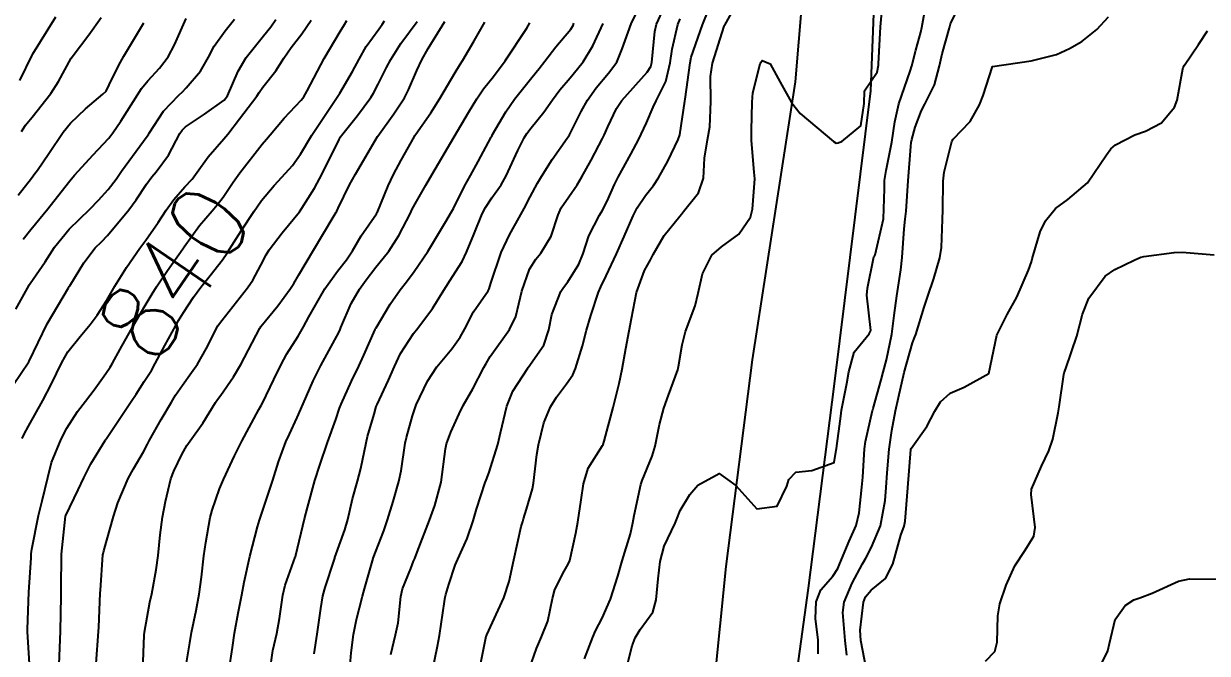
# Model space of a CAD drawing. Header units: metres. Extents: x 307586 to 320046, y 7427249 to 7434250.
# Drawn here: x 319447.1 to 319508.8, y 7427715 to 7427747.8 of the extents above; entities that cross this region are included whole.
import ezdxf
from ezdxf.enums import TextEntityAlignment as Align

# ---------------------------------------------------------------- set-up
doc = ezdxf.new("R2010")
doc.units = ezdxf.units.M
doc.header["$MEASUREMENT"] = 0
for name, color, linetype in [('Cotas', 45, 'Continuous'), ('Curvas de Nivel 1m', 11, 'Continuous'), ('Curvas de Nivel 5m', 15, 'Continuous'), ('Vias Secundárias', 230, 'Continuous')]:
    doc.layers.add(name, color=color, linetype=linetype)
doc.styles.add('Style-STANDARD', font='STANDARD.shx')

msp = doc.modelspace()

# ---------------------------------------------------------------- linework, layer by layer
at = {"layer": 'Curvas de Nivel 1m', "flags": 128}
for points, elevation in [([(319466.234, 7427714.964), (319466.491, 7427715.977), (319466.613, 7427716.602), (319466.765, 7427717.975), (319466.856, 7427718.377), (319467.275, 7427719.45), (319467.426, 7427719.823), (319467.482, 7427719.967), (319467.609, 7427720.288), (319468.26, 7427721.956), (319468.536, 7427722.731), (319468.855, 7427723.947), (319469.085, 7427725.679), (319469.138, 7427725.943), (319469.359, 7427726.555), (319469.794, 7427727.511), (319470.015, 7427727.934), (319470.507, 7427728.808), (319471.092, 7427729.923), (319471.201, 7427730.126), (319471.409, 7427730.486), (319472.422, 7427731.905), (319472.748, 7427732.585), (319473.064, 7427733.896), (319473.464, 7427735.041), (319473.79, 7427735.566), (319474.049, 7427735.884), (319474.587, 7427736.774), (319474.956, 7427737.875), (319475.121, 7427738.251), (319475.507, 7427738.817), (319475.942, 7427739.44), (319476.194, 7427739.863), (319476.67, 7427740.721), (319477.271, 7427741.853), (319477.361, 7427742.036), (319477.552, 7427742.459), (319477.996, 7427743.414), (319478.271, 7427743.84), (319479.588, 7427745.319), (319479.789, 7427745.62), (319479.842, 7427745.818), (319479.994, 7427747.432), (319480.082, 7427747.815), (319480.568, 7427748.871)], 849), ([(319473.348, 7427713.889), (319473.832, 7427715.279), (319474.097, 7427715.881), (319474.416, 7427716.704), (319474.657, 7427717.876), (319474.785, 7427718.35), (319475.274, 7427719.307), (319475.484, 7427719.664), (319475.565, 7427719.867), (319475.874, 7427721.287), (319475.98, 7427721.863), (319476.161, 7427723.021), (319476.282, 7427723.861), (319476.529, 7427724.67), (319477.261, 7427725.851), (319477.298, 7427725.907), (319477.355, 7427726.079), (319477.832, 7427727.843), (319478.136, 7427729.094), (319478.296, 7427729.837), (319478.486, 7427730.906), (319478.666, 7427731.831), (319478.784, 7427732.479), (319479.038, 7427733.826), (319479.464, 7427734.972), (319479.762, 7427735.525), (319479.908, 7427735.816), (319480.484, 7427736.809), (319481.298, 7427737.802), (319481.384, 7427737.912), (319481.497, 7427738.048), (319482.278, 7427739.022), (319482.527, 7427739.785), (319482.585, 7427740.836), (319482.746, 7427741.782), (319482.86, 7427742.474), (319482.915, 7427743.78), (319482.902, 7427745.096), (319483, 7427745.779), (319483.612, 7427747.713), (319483.628, 7427747.754), (319483.641, 7427747.77), (319484.348, 7427749.047)], 852), ([(319476.338, 7427714.742), (319476.761, 7427715.855), (319476.899, 7427716.19), (319477.243, 7427716.86), (319477.679, 7427717.844), (319478.062, 7427719.048), (319478.291, 7427719.835), (319478.726, 7427721.257), (319478.857, 7427721.827), (319478.921, 7427722.214), (319479.263, 7427723.821), (319479.335, 7427724.034), (319479.862, 7427725.301), (319480.008, 7427725.813), (319480.231, 7427726.944), (319480.463, 7427727.809), (319480.703, 7427728.487), (319481.192, 7427729.802), (319481.236, 7427729.971), (319481.416, 7427731.107), (319481.601, 7427731.797), (319482.098, 7427733.135), (319482.254, 7427733.788), (319482.484, 7427734.805), (319482.969, 7427735.778), (319483.477, 7427736.215), (319484.378, 7427736.867), (319484.977, 7427737.755), (319485.086, 7427738.167), (319485.201, 7427739.753), (319485.18, 7427740.1), (319485.031, 7427741.755), (319485.034, 7427742.272), (319485.069, 7427743.755), (319485.097, 7427744.235), (319485.487, 7427745.751), (319485.519, 7427745.825), (319485.595, 7427745.927), (319485.998, 7427745.746), (319486.528, 7427744.796), (319487.118, 7427743.735), (319487.565, 7427743.17), (319489.298, 7427741.704), (319489.451, 7427741.61), (319489.542, 7427741.635), (319489.589, 7427741.653), (319489.735, 7427741.698), (319490.724, 7427742.519), (319490.895, 7427743.687), (319490.918, 7427744.348), (319491.589, 7427745.319), (319491.65, 7427745.679), (319491.656, 7427745.742), (319491.755, 7427747.678), (319491.903, 7427749.412)], 853), ([(319478.41, 7427713.832), (319478.819, 7427715.416), (319478.967, 7427715.824), (319479.237, 7427716.256), (319479.894, 7427717.166), (319480.058, 7427717.812), (319480.174, 7427718.907), (319480.279, 7427719.81), (319480.49, 7427720.609), (319481.059, 7427721.802), (319481.13, 7427721.977), (319481.313, 7427722.466), (319481.82, 7427723.298), (319482.242, 7427723.786), (319483.339, 7427724.393), (319484.223, 7427723.761), (319485.315, 7427722.561), (319486.372, 7427722.684), (319486.878, 7427723.735), (319486.985, 7427724.085), (319487.34, 7427724.461), (319488.175, 7427724.552), (319489.346, 7427724.972), (319489.447, 7427725.604), (319489.46, 7427725.699), (319489.683, 7427727.384), (319489.729, 7427727.696), (319490, 7427729.088), (319490.11, 7427729.693), (319490.389, 7427730.714), (319491.172, 7427731.683), (319491.252, 7427731.856), (319491.049, 7427733.684), (319491.076, 7427734.064), (319491.413, 7427735.681), (319491.436, 7427735.717), (319491.474, 7427735.794), (319491.908, 7427737.674), (319491.956, 7427739.233), (319491.957, 7427739.673), (319492.041, 7427740.185), (319492.34, 7427741.668), (319492.498, 7427742.727), (319492.702, 7427743.663), (319493.302, 7427745.366), (319493.387, 7427745.653), (319493.601, 7427746.46), (319493.849, 7427747.41), (319493.9, 7427747.647), (319494.168, 7427749.112)], 854), ([(319446.904, 7427744.886), (319447.559, 7427746.21), (319447.57, 7427746.234), (319447.593, 7427746.268), (319448.776, 7427748.193)], 833), ([(319464.079, 7427714.001), (319464.167, 7427715.052), (319464.296, 7427715.999), (319464.453, 7427716.786), (319464.762, 7427717.995), (319464.871, 7427718.381), (319465.281, 7427719.84), (319465.314, 7427719.958), (319465.325, 7427719.99), (319465.869, 7427721.413), (319466.063, 7427721.982), (319466.36, 7427722.932), (319466.662, 7427723.977), (319466.776, 7427724.538), (319466.984, 7427725.974), (319467.051, 7427726.278), (319467.367, 7427727.407), (319467.561, 7427727.967), (319468.145, 7427729.205), (319468.634, 7427729.952), (319469.412, 7427730.896), (319469.859, 7427731.495), (319470.088, 7427731.933), (319470.544, 7427732.822), (319471.309, 7427733.921), (319471.359, 7427734.015), (319471.457, 7427734.322), (319471.989, 7427735.912), (319472.419, 7427736.843), (319473.006, 7427737.897), (319473.184, 7427738.208), (319473.507, 7427738.821), (319473.876, 7427739.528), (319474.088, 7427739.884), (319474.647, 7427740.764), (319475.431, 7427741.871), (319475.476, 7427741.938), (319475.546, 7427742.048), (319476.163, 7427743.265), (319476.489, 7427743.861), (319476.935, 7427744.501), (319477.587, 7427745.261), (319478.009, 7427745.844), (319478.295, 7427746.535), (319478.769, 7427747.833), (319479.034, 7427748.417)], 848), ([(319470.875, 7427714.265), (319471.209, 7427715.92), (319471.215, 7427715.938), (319471.233, 7427715.977), (319472.127, 7427717.907), (319472.399, 7427718.77), (319472.65, 7427719.899), (319473.039, 7427721.633), (319473.111, 7427721.893), (319473.158, 7427722.039), (319473.313, 7427722.534), (319473.622, 7427723.593), (319473.681, 7427723.887), (319473.852, 7427725.381), (319473.933, 7427725.884), (319474.215, 7427727.031), (319474.553, 7427727.878), (319474.877, 7427728.379), (319475.391, 7427729.068), (319475.721, 7427729.544), (319475.87, 7427729.865), (319476.226, 7427731.051), (319476.429, 7427731.86), (319476.655, 7427732.638), (319477.064, 7427733.854), (319477.181, 7427734.128), (319477.461, 7427734.692), (319477.999, 7427735.842), (319478.404, 7427736.758), (319478.869, 7427737.829), (319479.078, 7427738.247), (319479.509, 7427738.892), (319479.921, 7427739.412), (319480.192, 7427739.813), (319480.668, 7427740.672), (319481.214, 7427741.803), (319481.291, 7427742.058), (319481.559, 7427743.8), (319481.574, 7427743.903), (319481.828, 7427745.796), (319481.894, 7427746.094), (319482.476, 7427747.787), (319482.807, 7427748.6)], 851), ([(319489.993, 7427714.925), (319489.917, 7427715.693), (319489.799, 7427717.143), (319489.866, 7427717.694), (319490.275, 7427718.682), (319490.817, 7427719.685), (319490.984, 7427719.985), (319491.292, 7427720.548), (319491.759, 7427721.673), (319491.999, 7427722.993), (319492.055, 7427723.669), (319492.107, 7427724.435), (319492.204, 7427725.667), (319492.337, 7427726.64), (319492.534, 7427727.663), (319492.689, 7427728.355), (319492.985, 7427729.656), (319493.418, 7427731.2), (319493.546, 7427731.525), (319493.591, 7427731.648), (319494.026, 7427733.063), (319494.219, 7427733.642), (319494.534, 7427734.568), (319494.854, 7427735.636), (319494.93, 7427736.184), (319494.977, 7427737.635), (319494.997, 7427738.138), (319495.016, 7427739.635), (319495.066, 7427740.097), (319495.458, 7427741.631), (319495.478, 7427741.696), (319495.546, 7427741.817), (319496.43, 7427742.751), (319496.921, 7427743.617), (319497.096, 7427744.097), (319497.593, 7427745.61), (319499.598, 7427745.909), (319500.928, 7427746.242), (319501.608, 7427746.546), (319502.244, 7427746.92), (319503.021, 7427747.539), (319503.63, 7427748.203)], 856), ([(319446.572, 7427729.031), (319447.383, 7427730.21), (319447.403, 7427730.251), (319448.338, 7427732.196), (319449.442, 7427734.079), (319449.485, 7427734.137), (319449.51, 7427734.179), (319450.251, 7427735.382), (319450.84, 7427736.166), (319451.159, 7427736.48), (319451.479, 7427736.806), (319452.588, 7427738.144), (319452.972, 7427738.667), (319453.513, 7427739.473), (319453.79, 7427739.856), (319454.016, 7427740.125), (319454.66, 7427740.99), (319455.248, 7427742.113), (319455.362, 7427742.295), (319455.546, 7427742.463), (319456.527, 7427743.127), (319457.561, 7427743.86), (319457.735, 7427744.087), (319458.289, 7427745.372), (319458.702, 7427746.073), (319459.604, 7427747.214), (319459.982, 7427747.683), (319460.247, 7427748.054)], 838), ([(319446.692, 7427732.956), (319447.388, 7427734.211), (319447.408, 7427734.246), (319447.444, 7427734.294), (319448.225, 7427735.435), (319448.714, 7427736.191), (319449.482, 7427737.137), (319450.016, 7427737.647), (319450.561, 7427738.169), (319451.014, 7427738.651), (319451.509, 7427739.204), (319451.925, 7427739.745), (319452.211, 7427740.15), (319453.541, 7427741.975), (319453.605, 7427742.066), (319453.644, 7427742.129), (319454.393, 7427743.283), (319455.194, 7427744.114), (319455.381, 7427744.296), (319455.569, 7427744.497), (319456.321, 7427745.363), (319456.738, 7427746.099), (319457.031, 7427746.664), (319457.607, 7427747.468), (319458.091, 7427748.083)], 837), ([(319447.003, 7427742.215), (319447.209, 7427742.55), (319447.551, 7427742.975), (319448.517, 7427744.196), (319448.925, 7427744.838), (319449.591, 7427746.05), (319449.645, 7427746.127), (319449.681, 7427746.179), (319450.511, 7427747.264), (319451.151, 7427748.165)], 834), ([(319447.029, 7427726.213), (319447.126, 7427726.441), (319447.36, 7427726.869), (319448.098, 7427728.199), (319448.548, 7427729.03), (319449.097, 7427730.185), (319449.408, 7427730.733), (319450.057, 7427731.534), (319450.572, 7427732.169), (319450.936, 7427732.657), (319451.436, 7427733.433), (319451.86, 7427734.154), (319452.469, 7427735.134), (319453.158, 7427736.135), (319453.477, 7427736.561), (319454.124, 7427737.486), (319454.534, 7427738.12), (319454.934, 7427738.683), (319455.511, 7427739.342), (319455.882, 7427739.742), (319456.154, 7427740.104), (319456.722, 7427740.907), (319457.54, 7427741.834), (319457.752, 7427742.087), (319458.357, 7427742.884), (319459.252, 7427744.065), (319459.375, 7427744.253), (319459.57, 7427744.539), (319460.245, 7427745.391), (319460.667, 7427746.049), (319461.045, 7427746.599), (319461.606, 7427747.321), (319462.093, 7427748.033)], 839), ([(319447.086, 7427736.604), (319447.482, 7427737.111), (319448.364, 7427738.197), (319448.865, 7427738.827), (319449.515, 7427739.659), (319449.754, 7427739.943), (319449.964, 7427740.176), (319450.704, 7427740.996), (319451.54, 7427741.874), (319451.762, 7427742.157), (319452.163, 7427742.764), (319453.038, 7427744.138), (319453.245, 7427744.458), (319453.574, 7427744.867), (319454.18, 7427745.528), (319454.632, 7427746.12), (319454.975, 7427746.74), (319455.576, 7427748.11)], 836), ([(319448.952, 7427714.438), (319449.022, 7427716.183), (319449.06, 7427717.992), (319449.068, 7427718.183), (319449.067, 7427718.371), (319449.082, 7427720.183), (319449.288, 7427722.166), (319449.303, 7427722.214), (319449.953, 7427723.537), (319450.236, 7427724.171), (319450.605, 7427724.896), (319451.352, 7427726.123), (319451.367, 7427726.146), (319451.416, 7427726.222), (319452.717, 7427728.14), (319452.977, 7427728.538), (319453.389, 7427729.186), (319453.761, 7427729.762), (319453.967, 7427730.124), (319454.463, 7427731.069), (319455.029, 7427732.114), (319455.175, 7427732.363), (319455.43, 7427732.79), (319455.949, 7427733.594), (319456.332, 7427734.101), (319456.834, 7427734.714), (319457.465, 7427735.531), (319457.694, 7427735.862), (319457.833, 7427736.085), (319458.448, 7427737.04), (319459.119, 7427738.066), (319459.269, 7427738.291), (319459.501, 7427738.618), (319460.152, 7427739.415), (319460.754, 7427740.048), (319461.124, 7427740.447), (319461.533, 7427741.034), (319462.129, 7427742.031), (319463.207, 7427743.655), (319463.444, 7427744.012), (319463.575, 7427744.214), (319464.24, 7427745.35), (319464.581, 7427746), (319464.95, 7427746.646), (319465.609, 7427747.563), (319465.79, 7427747.809), (319465.906, 7427747.987)], 841), ([(319450.887, 7427714.484), (319451.005, 7427716.162), (319451.019, 7427716.378), (319451.097, 7427718.162), (319451.103, 7427718.313), (319451.237, 7427720.16), (319451.243, 7427720.201), (319451.285, 7427720.362), (319451.786, 7427722.153), (319452.021, 7427722.86), (319452.561, 7427724.141), (319452.831, 7427724.637), (319453.344, 7427725.519), (319453.555, 7427725.922), (319453.662, 7427726.127), (319454.269, 7427727.216), (319454.804, 7427728.116), (319455.022, 7427728.47), (319455.386, 7427729.007), (319455.85, 7427729.652), (319456.161, 7427730.102), (319456.619, 7427730.89), (319457.232, 7427732.092), (319457.304, 7427732.211), (319457.426, 7427732.368), (319458.774, 7427734.07), (319459.042, 7427734.473), (319459.461, 7427735.261), (319459.737, 7427735.789), (319459.908, 7427736.056), (319460.584, 7427736.947), (319461.472, 7427738.04), (319462.268, 7427739.273), (319462.653, 7427740.023), (319463.541, 7427741.812), (319463.614, 7427741.938), (319463.668, 7427742.009), (319464.506, 7427743.053), (319465.196, 7427743.994), (319465.339, 7427744.229), (319465.58, 7427744.693), (319466.014, 7427745.561), (319466.231, 7427745.984), (319466.765, 7427746.815), (319467.613, 7427747.952)], 842), ([(319453.31, 7427714.129), (319453.388, 7427715.971), (319453.407, 7427716.128), (319453.686, 7427717.688), (319453.779, 7427718.125), (319454.016, 7427719.378), (319454.113, 7427720.122), (319454.219, 7427721.195), (319454.341, 7427722.12), (319454.494, 7427722.935), (319454.78, 7427724.115), (319454.928, 7427724.515), (319455.342, 7427725.379), (319455.602, 7427725.855), (319455.778, 7427726.106), (319456.435, 7427727.026), (319457.102, 7427728.093), (319457.209, 7427728.258), (319457.379, 7427728.483), (319458.044, 7427729.43), (319458.42, 7427730.075), (319459.422, 7427731.976), (319459.452, 7427732.031), (319459.473, 7427732.059), (319460.344, 7427733.141), (319461.02, 7427734.044), (319461.186, 7427734.303), (319461.454, 7427734.759), (319462.216, 7427736.029), (319463.238, 7427737.762), (319463.396, 7427738.011), (319463.431, 7427738.074), (319463.496, 7427738.219), (319464.081, 7427739.437), (319464.391, 7427740.001), (319464.822, 7427740.705), (319465.543, 7427741.958), (319465.556, 7427741.977), (319466.404, 7427743.138), (319466.946, 7427743.976), (319467.157, 7427744.394), (319467.587, 7427745.403), (319467.85, 7427745.966), (319468.189, 7427746.551), (319469.045, 7427747.949)], 843), ([(319455.526, 7427714.107), (319455.764, 7427715.565), (319455.853, 7427716.104), (319456.098, 7427717.248), (319456.259, 7427718.1), (319456.375, 7427718.99), (319456.497, 7427720.098), (319456.592, 7427720.795), (319456.817, 7427722.095), (319456.923, 7427722.478), (319457.318, 7427723.603), (319457.525, 7427724.087), (319458.101, 7427725.319), (319458.467, 7427726.073), (319459.37, 7427727.724), (319459.488, 7427727.943), (319459.549, 7427728.058), (319460.145, 7427729.299), (319460.501, 7427730.049), (319460.822, 7427730.632), (319461.418, 7427731.561), (319461.695, 7427732.036), (319461.969, 7427732.57), (319462.8, 7427734.02), (319463.462, 7427734.95), (319463.938, 7427735.536), (319464.244, 7427736.002), (319464.692, 7427736.787), (319465.492, 7427737.939), (319465.515, 7427737.968), (319465.524, 7427737.99), (319466.1, 7427739.398), (319466.377, 7427739.981), (319466.78, 7427740.728), (319467.474, 7427741.971), (319467.498, 7427742.016), (319467.545, 7427742.076), (319468.327, 7427743.193), (319468.801, 7427743.952), (319469.587, 7427745.3), (319469.836, 7427745.692), (319469.998, 7427745.936), (319470.58, 7427746.954), (319471.141, 7427747.925)], 844), ([(319459.927, 7427714.053), (319460.099, 7427715.172), (319460.296, 7427716.049), (319460.447, 7427716.842), (319460.608, 7427718.046), (319460.727, 7427718.579), (319461.257, 7427720.04), (319461.265, 7427720.058), (319461.284, 7427720.141), (319461.746, 7427722.033), (319461.893, 7427722.615), (319462.281, 7427724.026), (319462.532, 7427724.825), (319462.936, 7427726.016), (319463.365, 7427727.209), (319463.572, 7427727.807), (319463.65, 7427728.007), (319464.193, 7427729.2), (319464.574, 7427729.998), (319464.837, 7427730.567), (319465.422, 7427731.896), (319465.449, 7427731.963), (319465.468, 7427731.99), (319466.202, 7427733.222), (319466.733, 7427733.977), (319467.053, 7427734.378), (319467.462, 7427734.917), (319468.168, 7427735.96), (319469.159, 7427737.615), (319469.346, 7427737.942), (319469.399, 7427738.036), (319469.497, 7427738.216), (319470.079, 7427739.369), (319470.391, 7427739.931), (319470.795, 7427740.662), (319471.466, 7427741.921), (319471.494, 7427741.97), (319471.545, 7427742.061), (319472.228, 7427743.245), (319472.685, 7427743.903), (319473.584, 7427745.032), (319473.97, 7427745.506), (319474.269, 7427745.883), (319474.842, 7427746.637), (319475.61, 7427747.566), (319475.734, 7427747.746), (319475.781, 7427747.868)], 846), ([(319462.24, 7427715.002), (319462.394, 7427716.023), (319462.587, 7427717.361), (319462.703, 7427718.018), (319462.818, 7427718.458), (319463.281, 7427719.879), (319463.314, 7427719.978), (319463.323, 7427720.01), (319463.838, 7427721.464), (319463.993, 7427722.003), (319464.241, 7427723.074), (319464.501, 7427723.998), (319464.677, 7427724.653), (319464.947, 7427725.994), (319465.028, 7427726.322), (319465.368, 7427727.494), (319465.482, 7427727.879), (319465.524, 7427727.988), (319466.12, 7427729.255), (319466.425, 7427729.98), (319466.743, 7427730.643), (319467.42, 7427731.688), (319467.639, 7427731.967), (319468.405, 7427732.989), (319468.995, 7427733.947), (319469.46, 7427734.67), (319469.956, 7427735.447), (319470.177, 7427735.933), (319470.556, 7427736.855), (319471.003, 7427737.925), (319471.166, 7427738.256), (319471.506, 7427738.761), (319471.985, 7427739.444), (319472.243, 7427739.909), (319472.863, 7427741.227), (319473.19, 7427741.895), (319473.319, 7427742.121), (319473.551, 7427742.422), (319474.213, 7427743.233), (319474.663, 7427743.879), (319475.054, 7427744.4), (319475.584, 7427745.024), (319475.966, 7427745.49), (319476.255, 7427745.863), (319476.773, 7427746.687), (319477.307, 7427747.853)], 847), ([(319491.102, 7427713.793), (319490.735, 7427715.685), (319490.696, 7427716.228), (319490.869, 7427717.684), (319490.971, 7427717.969), (319491.262, 7427718.316), (319492.02, 7427718.92), (319492.39, 7427719.663), (319492.814, 7427721.173), (319492.982, 7427721.655), (319493.043, 7427721.918), (319493.184, 7427723.652), (319493.341, 7427725.639), (319493.353, 7427725.693), (319494.16, 7427726.847), (319494.588, 7427727.638), (319494.887, 7427728.128), (319495.387, 7427728.587), (319496.114, 7427728.901), (319497.403, 7427729.61), (319497.818, 7427731.604), (319498.348, 7427732.687), (319498.851, 7427733.589), (319499.467, 7427734.991), (319499.618, 7427735.432), (319499.657, 7427735.578), (319500.067, 7427736.994), (319500.346, 7427737.571), (319500.868, 7427738.201), (319501.51, 7427738.681), (319502.542, 7427739.545), (319503.538, 7427741.006), (319503.754, 7427741.314), (319504.003, 7427741.525), (319505.009, 7427742.057), (319505.554, 7427742.244), (319506.392, 7427742.67), (319507.068, 7427743.495), (319507.205, 7427743.865), (319507.504, 7427745.491), (319507.523, 7427745.562), (319507.596, 7427745.688), (319508.332, 7427746.759), (319508.797, 7427747.472)], 857), ([(319497.223, 7427714.604), (319497.713, 7427715.11), (319497.825, 7427715.594), (319497.865, 7427716.975), (319497.975, 7427717.593), (319498.294, 7427718.568), (319498.759, 7427719.588), (319499.291, 7427720.399), (319499.748, 7427721.126), (319499.811, 7427721.575), (319499.598, 7427723.308), (319499.629, 7427723.577), (319500.147, 7427724.77), (319500.529, 7427725.568), (319500.737, 7427726.188), (319501.015, 7427727.564), (319501.066, 7427727.874), (319501.314, 7427729.561), (319501.328, 7427729.637), (319501.406, 7427729.86), (319501.978, 7427731.552), (319502.288, 7427732.7), (319502.605, 7427733.543), (319503.464, 7427734.677), (319503.967, 7427735.026), (319504.972, 7427735.515), (319505.313, 7427735.674), (319505.476, 7427735.713), (319507.053, 7427735.92), (319507.48, 7427735.936), (319509.144, 7427735.799)], 858), ([(319503.221, 7427714.372), (319503.604, 7427715.152), (319503.692, 7427715.525), (319503.983, 7427716.785), (319504.504, 7427717.517), (319504.96, 7427717.811), (319505.259, 7427717.918), (319505.915, 7427718.152), (319507.276, 7427718.778), (319507.849, 7427718.902), (319509.277, 7427718.88)], 859)]:
    msp.add_lwpolyline(points, dxfattribs=dict(at, elevation=elevation))
at = {"layer": 'Curvas de Nivel 5m', "flags": 128}
for points, elevation in [([(319488.514, 7427714.995), (319488.505, 7427715.711), (319488.371, 7427716.84), (319488.408, 7427717.713), (319488.642, 7427718.33), (319489.273, 7427719.043), (319489.527, 7427719.45), (319489.634, 7427719.696), (319490.127, 7427720.859), (319490.487, 7427721.688), (319490.651, 7427722.349), (319490.784, 7427723.685), (319490.826, 7427724.198), (319490.925, 7427725.684), (319490.978, 7427726.062), (319491.338, 7427727.68), (319491.348, 7427727.706), (319491.375, 7427727.792), (319491.794, 7427729.277), (319491.894, 7427729.673), (319492.065, 7427730.326), (319492.353, 7427731.666), (319492.464, 7427732.638), (319492.597, 7427733.663), (319492.819, 7427735.012), (319492.879, 7427735.659), (319492.988, 7427737.157), (319493.046, 7427737.657), (319493.088, 7427738.067), (319493.195, 7427739.655), (319493.332, 7427741.445), (319493.358, 7427741.653), (319493.389, 7427741.809), (319493.555, 7427742.45), (319493.894, 7427743.321), (319494.065, 7427743.645), (319494.563, 7427744.661), (319494.821, 7427745.638), (319494.961, 7427746.274), (319495.354, 7427747.633), (319495.41, 7427747.838), (319495.623, 7427748.306)], 855), ([(319446.813, 7427738.907), (319447.517, 7427739.799), (319447.697, 7427740.031), (319447.828, 7427740.205), (319448.413, 7427741.078), (319449.164, 7427742.186), (319449.548, 7427742.662), (319450.325, 7427743.403), (319451.239, 7427744.163), (319451.398, 7427744.329), (319451.57, 7427744.649), (319452.062, 7427745.676), (319452.332, 7427746.149), (319453.363, 7427747.887)], 835), ([(319447.428, 7427714.207), (319447.303, 7427716.138), (319447.303, 7427716.209), (319447.304, 7427716.279), (319447.373, 7427718.208), (319447.491, 7427719.996), (319447.505, 7427720.207), (319447.533, 7427720.454), (319447.885, 7427722.201), (319448.074, 7427722.962), (319448.365, 7427724.194), (319448.565, 7427724.961), (319449.059, 7427726.184), (319449.359, 7427726.753), (319449.921, 7427727.621), (319450.337, 7427728.17), (319450.786, 7427728.762), (319451.395, 7427729.607), (319451.612, 7427729.944), (319451.732, 7427730.155), (319452.13, 7427730.869), (319452.841, 7427732.139), (319453.433, 7427733.155), (319453.799, 7427733.767), (319454.024, 7427734.124), (319454.6, 7427734.974), (319455.405, 7427736.111), (319455.432, 7427736.151), (319455.474, 7427736.217), (319456.264, 7427737.323), (319456.925, 7427738.096), (319457.197, 7427738.394), (319457.504, 7427738.802), (319458.017, 7427739.581), (319458.369, 7427740.077), (319459.538, 7427741.56), (319459.766, 7427741.832), (319459.952, 7427742.056), (319460.679, 7427742.921), (319461.561, 7427743.86), (319461.699, 7427744.038), (319461.873, 7427744.341), (319462.772, 7427746.022), (319463.607, 7427747.429), (319463.824, 7427747.794), (319463.942, 7427748.007)], 840), ([(319457.793, 7427714.081), (319457.983, 7427715.317), (319458.092, 7427716.077), (319458.291, 7427717.122), (319458.474, 7427718.072), (319458.597, 7427718.736), (319458.887, 7427720.066), (319459.299, 7427721.621), (319459.396, 7427721.965), (319459.423, 7427722.059), (319459.901, 7427723.47), (319460.085, 7427724.052), (319460.387, 7427725), (319460.767, 7427726.046), (319460.951, 7427726.45), (319461.366, 7427727.321), (319461.68, 7427728.035), (319462.198, 7427729.22), (319462.6, 7427730.022), (319463.418, 7427731.546), (319463.574, 7427731.856), (319463.64, 7427732.008), (319464.181, 7427733.264), (319464.6, 7427733.999), (319464.961, 7427734.491), (319465.464, 7427735.143), (319465.84, 7427735.616), (319466.13, 7427735.983), (319466.663, 7427736.796), (319467.262, 7427737.972), (319467.335, 7427738.132), (319467.5, 7427738.455), (319468.055, 7427739.422), (319468.373, 7427739.957), (319469.543, 7427741.94), (319470.289, 7427743.206), (319470.717, 7427743.929), (319471.062, 7427744.441), (319471.585, 7427745.099), (319472.203, 7427745.911), (319473.32, 7427747.605), (319473.486, 7427747.892)], 845), ([(319468.381, 7427713.952), (319468.669, 7427715.393), (319468.775, 7427715.947), (319469.034, 7427717.727), (319469.073, 7427717.943), (319469.108, 7427718.09), (319469.263, 7427718.606), (319469.59, 7427719.625), (319469.727, 7427719.936), (319470.223, 7427721.001), (319470.526, 7427721.928), (319470.701, 7427722.538), (319471.161, 7427723.922), (319471.203, 7427724.052), (319471.338, 7427724.41), (319471.813, 7427725.913), (319471.96, 7427726.512), (319472.288, 7427727.906), (319472.6, 7427728.686), (319473.381, 7427729.89), (319473.403, 7427729.917), (319474.216, 7427731.081), (319474.478, 7427731.879), (319474.636, 7427732.676), (319475.101, 7427733.874), (319475.242, 7427734.085), (319475.458, 7427734.378), (319476.028, 7427735.304), (319476.258, 7427735.862), (319476.562, 7427736.779), (319477.112, 7427737.854), (319477.256, 7427738.093), (319477.504, 7427738.599), (319477.899, 7427739.463), (319478.093, 7427739.841), (319478.742, 7427741.039), (319479.154, 7427741.826), (319479.283, 7427742.088), (319479.556, 7427742.675), (319479.901, 7427743.484), (319480.068, 7427743.815), (319480.57, 7427744.823), (319480.8, 7427745.808), (319480.894, 7427746.513), (319481.196, 7427747.804), (319481.323, 7427748.097)], 850)]:
    msp.add_lwpolyline(points, dxfattribs=dict(at, elevation=elevation))
at = {"layer": 'Vias Secundárias'}
for points in [[(319453.389, 7427920.52), (319472.33, 7427841.76), (319476.737, 7427825.571), (319481.556, 7427808.152), (319487.113, 7427791.707), (319490.304, 7427780.219), (319491.733, 7427773.257), (319491.815, 7427759.531), (319491.237, 7427744.343), (319489.346, 7427729.073), (319487.988, 7427718.418), (319486.376, 7427706.677), (319486.055, 7427694.33), (319486.707, 7427679.876), (319487.249, 7427668.557), (319489.172, 7427656.108), (319491.458, 7427645.97), (319493.103, 7427637.551), (319494.971, 7427634.233), (319504.117, 7427625.963), (319520.993, 7427621.085)], [(319453.389, 7427920.52), (319472.33, 7427841.76), (319476.737, 7427825.571), (319481.556, 7427808.152), (319487.113, 7427791.707), (319490.304, 7427780.219), (319491.733, 7427773.257), (319491.815, 7427759.531), (319491.237, 7427744.343), (319489.346, 7427729.073), (319487.988, 7427718.418), (319486.376, 7427706.677), (319486.055, 7427694.33), (319486.707, 7427679.876), (319487.249, 7427668.557), (319489.172, 7427656.108), (319491.458, 7427645.97), (319493.103, 7427637.551), (319494.971, 7427634.233), (319504.117, 7427625.963), (319520.993, 7427621.085)], [(319517.678, 7427614.464), (319500.845, 7427623.207), (319491.833, 7427631.791), (319489.364, 7427636.174), (319487.609, 7427645.16), (319485.306, 7427655.374), (319483.33, 7427668.162), (319482.778, 7427679.693), (319482.12, 7427694.293), (319482.448, 7427706.924), (319483.709, 7427719.551), (319485.08, 7427730.313), (319487.329, 7427744.808), (319488.536, 7427759.299), (319487.821, 7427772.755), (319486.505, 7427779.165), (319482.441, 7427790.705), (319476.842, 7427807.278), (319472.065, 7427824.517), (319468.496, 7427840.88), (319449.555, 7427919.642)], [(319517.678, 7427614.464), (319500.845, 7427623.207), (319491.833, 7427631.791), (319489.364, 7427636.174), (319487.609, 7427645.16), (319485.306, 7427655.374), (319483.33, 7427668.162), (319482.778, 7427679.693), (319482.12, 7427694.293), (319482.448, 7427706.924), (319483.709, 7427719.551), (319485.08, 7427730.313), (319487.329, 7427744.808), (319488.536, 7427759.299), (319487.821, 7427772.755), (319486.505, 7427779.165), (319482.441, 7427790.705), (319476.842, 7427807.278), (319472.065, 7427824.517), (319468.496, 7427840.88), (319449.555, 7427919.642)]]:
    msp.add_lwpolyline(points, dxfattribs=at)

# ---------------------------------------------------------------- texts
at = {"layer": 'Cotas', "style": 'Style-STANDARD'}
msp.add_text('840', height=4, rotation=55.55939, dxfattribs=at).set_placement((319454.95, 7427734.883, 840), align=Align.MIDDLE_CENTER)

doc.saveas('drawing.dxf')
